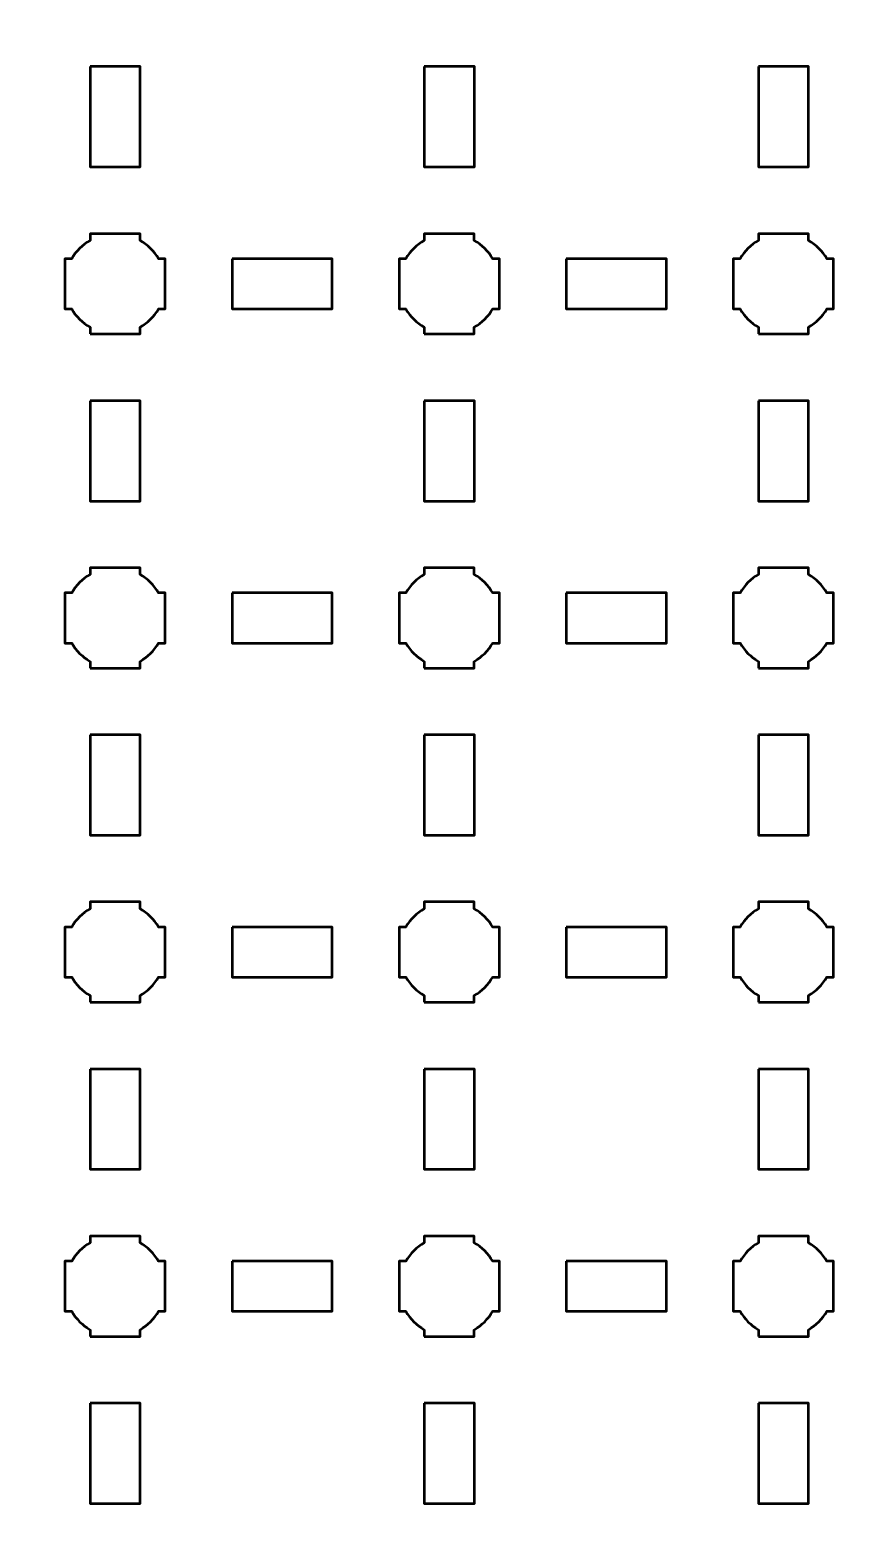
# Model space of a CAD drawing. Header units: centimetres. Extents: x -19.6 to 19.7, y -17.7 to 17.7.
# Drawn here: x 10.49 to 15.39, y -0.5 to 8.52 of the extents above; entities that cross this region are included whole.
import ezdxf

# ---------------------------------------------------------------- set-up
doc = ezdxf.new("R2010")
doc.units = ezdxf.units.CM
doc.header["$MEASUREMENT"] = 0
doc.layers.add('Layer 1', color=7, linetype='Continuous')

msp = doc.modelspace()

# ---------------------------------------------------------------- linework, layer by layer
at = {"layer": 'Layer 1', "lineweight": 53}
for points, knots in [([(-19.14991, 17.65006), (-19.14991, 17.65006), (19.15005, 17.65006), (19.15005, 17.65006), (19.15005, 17.65006), (19.42701, 17.65006), (19.65001, 17.42696), (19.65001, 17.14996), (19.65001, 17.14996), (19.65001, 17.14996), (19.65001, -17.14995), (19.65001, -17.14995), (19.65001, -17.14995), (19.65001, -17.42692), (19.42701, -17.65005), (19.15005, -17.65005), (19.15005, -17.65005), (19.15005, -17.65005), (-19.14991, -17.65005), (-19.14991, -17.65005), (-19.14991, -17.65005), (-19.42691, -17.65005), (-19.65, -17.42692), (-19.65, -17.14995), (-19.65, -17.14995), (-19.65, -17.14995), (-19.65, 17.14996), (-19.65, 17.14996), (-19.65, 17.14996), (-19.65, 17.42696), (-19.42691, 17.65006), (-19.14991, 17.65006)], [0, 0, 0, 0, 0.125, 0.125, 0.125, 0.125, 0.25, 0.25, 0.25, 0.25, 0.375, 0.375, 0.375, 0.375, 0.5, 0.5, 0.5, 0.5, 0.625, 0.625, 0.625, 0.625, 0.75, 0.75, 0.75, 0.75, 0.875, 0.875, 0.875, 0.875, 1, 1, 1, 1]), ([(10.84996, 8.30007), (10.84996, 8.30007), (11.14997, 8.30007), (11.14997, 8.30007), (11.14997, 8.30007), (11.14997, 8.30007), (11.14997, 7.70007), (11.14997, 7.70007), (11.14997, 7.70007), (11.14997, 7.70007), (10.84996, 7.70007), (10.84996, 7.70007), (10.84996, 7.70007), (10.84996, 7.70007), (10.84996, 8.30007), (10.84996, 8.30007)], [0, 0, 0, 0, 0.25, 0.25, 0.25, 0.25, 0.5, 0.5, 0.5, 0.5, 0.75, 0.75, 0.75, 0.75, 1, 1, 1, 1]), ([(12.85007, 8.30007), (12.85007, 8.30007), (13.15007, 8.30007), (13.15007, 8.30007), (13.15007, 8.30007), (13.15007, 8.30007), (13.15007, 7.70007), (13.15007, 7.70007), (13.15007, 7.70007), (13.15007, 7.70007), (12.85007, 7.70007), (12.85007, 7.70007), (12.85007, 7.70007), (12.85007, 7.70007), (12.85007, 8.30007), (12.85007, 8.30007)], [0, 0, 0, 0, 0.25, 0.25, 0.25, 0.25, 0.5, 0.5, 0.5, 0.5, 0.75, 0.75, 0.75, 0.75, 1, 1, 1, 1]), ([(14.85001, 8.30007), (14.85001, 8.30007), (15.15001, 8.30007), (15.15001, 8.30007), (15.15001, 8.30007), (15.15001, 8.30007), (15.15001, 7.70007), (15.15001, 7.70007), (15.15001, 7.70007), (15.15001, 7.70007), (14.85001, 7.70007), (14.85001, 7.70007), (14.85001, 7.70007), (14.85001, 7.70007), (14.85001, 8.30007), (14.85001, 8.30007)], [0, 0, 0, 0, 0.25, 0.25, 0.25, 0.25, 0.5, 0.5, 0.5, 0.5, 0.75, 0.75, 0.75, 0.75, 1, 1, 1, 1]), ([(10.84996, 6.70005), (10.84996, 6.70005), (10.84996, 6.74013), (10.84996, 6.74013), (10.84996, 6.74013), (10.80449, 6.76658), (10.76646, 6.80451), (10.74014, 6.85009), (10.74014, 6.85009), (10.74014, 6.85009), (10.70003, 6.85009), (10.70003, 6.85009), (10.70003, 6.85009), (10.70003, 6.85009), (10.70003, 7.00002), (10.70003, 7.00002), (10.70003, 7.00002), (10.70003, 7.00002), (10.70003, 7.15009), (10.70003, 7.15009), (10.70003, 7.15009), (10.70003, 7.15009), (10.74014, 7.15009), (10.74014, 7.15009), (10.74014, 7.15009), (10.76646, 7.19556), (10.80449, 7.23349), (10.84996, 7.25994), (10.84996, 7.25994), (10.84996, 7.25994), (10.84996, 7.30002), (10.84996, 7.30002), (10.84996, 7.30002), (10.84996, 7.30002), (11.00004, 7.30002), (11.00004, 7.30002), (11.00004, 7.30002), (11.00004, 7.30002), (11.14997, 7.30002), (11.14997, 7.30002), (11.14997, 7.30002), (11.14997, 7.30002), (11.14997, 7.25994), (11.14997, 7.25994), (11.14997, 7.25994), (11.19544, 7.23349), (11.23347, 7.19556), (11.25979, 7.15009), (11.25979, 7.15009), (11.25979, 7.15009), (11.30004, 7.15009), (11.30004, 7.15009), (11.30004, 7.15009), (11.30004, 7.15009), (11.30004, 7.00002), (11.30004, 7.00002), (11.30004, 7.00002), (11.30004, 7.00002), (11.30004, 6.85009), (11.30004, 6.85009), (11.30004, 6.85009), (11.30004, 6.85009), (11.25979, 6.85009), (11.25979, 6.85009), (11.25979, 6.85009), (11.23347, 6.80451), (11.19544, 6.76658), (11.14997, 6.74013), (11.14997, 6.74013), (11.14997, 6.74013), (11.14997, 6.70005), (11.14997, 6.70005), (11.14997, 6.70005), (11.14997, 6.70005), (11.00004, 6.70005), (11.00004, 6.70005), (11.00004, 6.70005), (11.00004, 6.70005), (10.84996, 6.70005), (10.84996, 6.70005)], [0, 0, 0, 0, 0.05, 0.05, 0.05, 0.05, 0.1, 0.1, 0.1, 0.1, 0.15, 0.15, 0.15, 0.15, 0.2, 0.2, 0.2, 0.2, 0.25, 0.25, 0.25, 0.25, 0.3, 0.3, 0.3, 0.3, 0.35, 0.35, 0.35, 0.35, 0.4, 0.4, 0.4, 0.4, 0.45, 0.45, 0.45, 0.45, 0.5, 0.5, 0.5, 0.5, 0.55, 0.55, 0.55, 0.55, 0.6, 0.6, 0.6, 0.6, 0.65, 0.65, 0.65, 0.65, 0.7, 0.7, 0.7, 0.7, 0.75, 0.75, 0.75, 0.75, 0.8, 0.8, 0.8, 0.8, 0.85, 0.85, 0.85, 0.85, 0.9, 0.9, 0.9, 0.9, 0.95, 0.95, 0.95, 0.95, 1, 1, 1, 1]), ([(12.84993, 6.70005), (12.84993, 6.70005), (12.84993, 6.74013), (12.84993, 6.74013), (12.84993, 6.74013), (12.80446, 6.76658), (12.76653, 6.80451), (12.74008, 6.85009), (12.74008, 6.85009), (12.74008, 6.85009), (12.7, 6.85009), (12.7, 6.85009), (12.7, 6.85009), (12.7, 6.85009), (12.7, 7.00002), (12.7, 7.00002), (12.7, 7.00002), (12.7, 7.00002), (12.7, 7.15009), (12.7, 7.15009), (12.7, 7.15009), (12.7, 7.15009), (12.74008, 7.15009), (12.74008, 7.15009), (12.74008, 7.15009), (12.76653, 7.19556), (12.80446, 7.23349), (12.84993, 7.25994), (12.84993, 7.25994), (12.84993, 7.25994), (12.84993, 7.30002), (12.84993, 7.30002), (12.84993, 7.30002), (12.84993, 7.30002), (13, 7.30002), (13, 7.30002), (13, 7.30002), (13, 7.30002), (13.14993, 7.30002), (13.14993, 7.30002), (13.14993, 7.30002), (13.14993, 7.30002), (13.14993, 7.25994), (13.14993, 7.25994), (13.14993, 7.25994), (13.19555, 7.23349), (13.23344, 7.19556), (13.25975, 7.15009), (13.25975, 7.15009), (13.25975, 7.15009), (13.30001, 7.15009), (13.30001, 7.15009), (13.30001, 7.15009), (13.30001, 7.15009), (13.30001, 7.00002), (13.30001, 7.00002), (13.30001, 7.00002), (13.30001, 7.00002), (13.30001, 6.85009), (13.30001, 6.85009), (13.30001, 6.85009), (13.30001, 6.85009), (13.25975, 6.85009), (13.25975, 6.85009), (13.25975, 6.85009), (13.23344, 6.80451), (13.19555, 6.76658), (13.14993, 6.74013), (13.14993, 6.74013), (13.14993, 6.74013), (13.14993, 6.70005), (13.14993, 6.70005), (13.14993, 6.70005), (13.14993, 6.70005), (13, 6.70005), (13, 6.70005), (13, 6.70005), (13, 6.70005), (12.84993, 6.70005), (12.84993, 6.70005)], [0, 0, 0, 0, 0.05, 0.05, 0.05, 0.05, 0.1, 0.1, 0.1, 0.1, 0.15, 0.15, 0.15, 0.15, 0.2, 0.2, 0.2, 0.2, 0.25, 0.25, 0.25, 0.25, 0.3, 0.3, 0.3, 0.3, 0.35, 0.35, 0.35, 0.35, 0.4, 0.4, 0.4, 0.4, 0.45, 0.45, 0.45, 0.45, 0.5, 0.5, 0.5, 0.5, 0.55, 0.55, 0.55, 0.55, 0.6, 0.6, 0.6, 0.6, 0.65, 0.65, 0.65, 0.65, 0.7, 0.7, 0.7, 0.7, 0.75, 0.75, 0.75, 0.75, 0.8, 0.8, 0.8, 0.8, 0.85, 0.85, 0.85, 0.85, 0.9, 0.9, 0.9, 0.9, 0.95, 0.95, 0.95, 0.95, 1, 1, 1, 1]), ([(14.85001, 6.70005), (14.85001, 6.70005), (14.85001, 6.74013), (14.85001, 6.74013), (14.85001, 6.74013), (14.80439, 6.76658), (14.7665, 6.80451), (14.74019, 6.85009), (14.74019, 6.85009), (14.74019, 6.85009), (14.69993, 6.85009), (14.69993, 6.85009), (14.69993, 6.85009), (14.69993, 6.85009), (14.69993, 7.00002), (14.69993, 7.00002), (14.69993, 7.00002), (14.69993, 7.00002), (14.69993, 7.15009), (14.69993, 7.15009), (14.69993, 7.15009), (14.69993, 7.15009), (14.74019, 7.15009), (14.74019, 7.15009), (14.74019, 7.15009), (14.7665, 7.19556), (14.80439, 7.23349), (14.85001, 7.25994), (14.85001, 7.25994), (14.85001, 7.25994), (14.85001, 7.30002), (14.85001, 7.30002), (14.85001, 7.30002), (14.85001, 7.30002), (14.99994, 7.30002), (14.99994, 7.30002), (14.99994, 7.30002), (14.99994, 7.30002), (15.15001, 7.30002), (15.15001, 7.30002), (15.15001, 7.30002), (15.15001, 7.30002), (15.15001, 7.25994), (15.15001, 7.25994), (15.15001, 7.25994), (15.19548, 7.23349), (15.23351, 7.19556), (15.25983, 7.15009), (15.25983, 7.15009), (15.25983, 7.15009), (15.29994, 7.15009), (15.29994, 7.15009), (15.29994, 7.15009), (15.29994, 7.15009), (15.29994, 7.00002), (15.29994, 7.00002), (15.29994, 7.00002), (15.29994, 7.00002), (15.29994, 6.85009), (15.29994, 6.85009), (15.29994, 6.85009), (15.29994, 6.85009), (15.25983, 6.85009), (15.25983, 6.85009), (15.25983, 6.85009), (15.23351, 6.80451), (15.19548, 6.76658), (15.15001, 6.74013), (15.15001, 6.74013), (15.15001, 6.74013), (15.15001, 6.70005), (15.15001, 6.70005), (15.15001, 6.70005), (15.15001, 6.70005), (14.99994, 6.70005), (14.99994, 6.70005), (14.99994, 6.70005), (14.99994, 6.70005), (14.85001, 6.70005), (14.85001, 6.70005)], [0, 0, 0, 0, 0.05, 0.05, 0.05, 0.05, 0.1, 0.1, 0.1, 0.1, 0.15, 0.15, 0.15, 0.15, 0.2, 0.2, 0.2, 0.2, 0.25, 0.25, 0.25, 0.25, 0.3, 0.3, 0.3, 0.3, 0.35, 0.35, 0.35, 0.35, 0.4, 0.4, 0.4, 0.4, 0.45, 0.45, 0.45, 0.45, 0.5, 0.5, 0.5, 0.5, 0.55, 0.55, 0.55, 0.55, 0.6, 0.6, 0.6, 0.6, 0.65, 0.65, 0.65, 0.65, 0.7, 0.7, 0.7, 0.7, 0.75, 0.75, 0.75, 0.75, 0.8, 0.8, 0.8, 0.8, 0.85, 0.85, 0.85, 0.85, 0.9, 0.9, 0.9, 0.9, 0.95, 0.95, 0.95, 0.95, 1, 1, 1, 1]), ([(11.70009, 7.14995), (11.70009, 7.14995), (12.30009, 7.14995), (12.30009, 7.14995), (12.30009, 7.14995), (12.30009, 7.14995), (12.30009, 6.84995), (12.30009, 6.84995), (12.30009, 6.84995), (12.30009, 6.84995), (11.70009, 6.84995), (11.70009, 6.84995), (11.70009, 6.84995), (11.70009, 6.84995), (11.70009, 7.14995), (11.70009, 7.14995)], [0, 0, 0, 0, 0.25, 0.25, 0.25, 0.25, 0.5, 0.5, 0.5, 0.5, 0.75, 0.75, 0.75, 0.75, 1, 1, 1, 1]), ([(13.70002, 7.14995), (13.70002, 7.14995), (14.30002, 7.14995), (14.30002, 7.14995), (14.30002, 7.14995), (14.30002, 7.14995), (14.30002, 6.84995), (14.30002, 6.84995), (14.30002, 6.84995), (14.30002, 6.84995), (13.70002, 6.84995), (13.70002, 6.84995), (13.70002, 6.84995), (13.70002, 6.84995), (13.70002, 7.14995), (13.70002, 7.14995)], [0, 0, 0, 0, 0.25, 0.25, 0.25, 0.25, 0.5, 0.5, 0.5, 0.5, 0.75, 0.75, 0.75, 0.75, 1, 1, 1, 1]), ([(10.84996, 6.3), (10.84996, 6.3), (11.14997, 6.3), (11.14997, 6.3), (11.14997, 6.3), (11.14997, 6.3), (11.14997, 5.7), (11.14997, 5.7), (11.14997, 5.7), (11.14997, 5.7), (10.84996, 5.7), (10.84996, 5.7), (10.84996, 5.7), (10.84996, 5.7), (10.84996, 6.3), (10.84996, 6.3)], [0, 0, 0, 0, 0.25, 0.25, 0.25, 0.25, 0.5, 0.5, 0.5, 0.5, 0.75, 0.75, 0.75, 0.75, 1, 1, 1, 1]), ([(12.85007, 6.3), (12.85007, 6.3), (13.15007, 6.3), (13.15007, 6.3), (13.15007, 6.3), (13.15007, 6.3), (13.15007, 5.7), (13.15007, 5.7), (13.15007, 5.7), (13.15007, 5.7), (12.85007, 5.7), (12.85007, 5.7), (12.85007, 5.7), (12.85007, 5.7), (12.85007, 6.3), (12.85007, 6.3)], [0, 0, 0, 0, 0.25, 0.25, 0.25, 0.25, 0.5, 0.5, 0.5, 0.5, 0.75, 0.75, 0.75, 0.75, 1, 1, 1, 1]), ([(14.85001, 6.3), (14.85001, 6.3), (15.15001, 6.3), (15.15001, 6.3), (15.15001, 6.3), (15.15001, 6.3), (15.15001, 5.7), (15.15001, 5.7), (15.15001, 5.7), (15.15001, 5.7), (14.85001, 5.7), (14.85001, 5.7), (14.85001, 5.7), (14.85001, 5.7), (14.85001, 6.3), (14.85001, 6.3)], [0, 0, 0, 0, 0.25, 0.25, 0.25, 0.25, 0.5, 0.5, 0.5, 0.5, 0.75, 0.75, 0.75, 0.75, 1, 1, 1, 1]), ([(10.84996, 4.70008), (10.84996, 4.70008), (10.84996, 4.74019), (10.84996, 4.74019), (10.84996, 4.74019), (10.80449, 4.76651), (10.76646, 4.80454), (10.74014, 4.85001), (10.74014, 4.85001), (10.74014, 4.85001), (10.70003, 4.85001), (10.70003, 4.85001), (10.70003, 4.85001), (10.70003, 4.85001), (10.70003, 5.00009), (10.70003, 5.00009), (10.70003, 5.00009), (10.70003, 5.00009), (10.70003, 5.15002), (10.70003, 5.15002), (10.70003, 5.15002), (10.70003, 5.15002), (10.74014, 5.15002), (10.74014, 5.15002), (10.74014, 5.15002), (10.76646, 5.19563), (10.80449, 5.23352), (10.84996, 5.25984), (10.84996, 5.25984), (10.84996, 5.25984), (10.84996, 5.30009), (10.84996, 5.30009), (10.84996, 5.30009), (10.84996, 5.30009), (11.00004, 5.30009), (11.00004, 5.30009), (11.00004, 5.30009), (11.00004, 5.30009), (11.14997, 5.30009), (11.14997, 5.30009), (11.14997, 5.30009), (11.14997, 5.30009), (11.14997, 5.25984), (11.14997, 5.25984), (11.14997, 5.25984), (11.19544, 5.23352), (11.23347, 5.19563), (11.25979, 5.15002), (11.25979, 5.15002), (11.25979, 5.15002), (11.30004, 5.15002), (11.30004, 5.15002), (11.30004, 5.15002), (11.30004, 5.15002), (11.30004, 5.00009), (11.30004, 5.00009), (11.30004, 5.00009), (11.30004, 5.00009), (11.30004, 4.85001), (11.30004, 4.85001), (11.30004, 4.85001), (11.30004, 4.85001), (11.25979, 4.85001), (11.25979, 4.85001), (11.25979, 4.85001), (11.23347, 4.80454), (11.19544, 4.76651), (11.14997, 4.74019), (11.14997, 4.74019), (11.14997, 4.74019), (11.14997, 4.70008), (11.14997, 4.70008), (11.14997, 4.70008), (11.14997, 4.70008), (11.00004, 4.70008), (11.00004, 4.70008), (11.00004, 4.70008), (11.00004, 4.70008), (10.84996, 4.70008), (10.84996, 4.70008)], [0, 0, 0, 0, 0.05, 0.05, 0.05, 0.05, 0.1, 0.1, 0.1, 0.1, 0.15, 0.15, 0.15, 0.15, 0.2, 0.2, 0.2, 0.2, 0.25, 0.25, 0.25, 0.25, 0.3, 0.3, 0.3, 0.3, 0.35, 0.35, 0.35, 0.35, 0.4, 0.4, 0.4, 0.4, 0.45, 0.45, 0.45, 0.45, 0.5, 0.5, 0.5, 0.5, 0.55, 0.55, 0.55, 0.55, 0.6, 0.6, 0.6, 0.6, 0.65, 0.65, 0.65, 0.65, 0.7, 0.7, 0.7, 0.7, 0.75, 0.75, 0.75, 0.75, 0.8, 0.8, 0.8, 0.8, 0.85, 0.85, 0.85, 0.85, 0.9, 0.9, 0.9, 0.9, 0.95, 0.95, 0.95, 0.95, 1, 1, 1, 1]), ([(12.84993, 4.70008), (12.84993, 4.70008), (12.84993, 4.74019), (12.84993, 4.74019), (12.84993, 4.74019), (12.80446, 4.76651), (12.76653, 4.80454), (12.74008, 4.85001), (12.74008, 4.85001), (12.74008, 4.85001), (12.7, 4.85001), (12.7, 4.85001), (12.7, 4.85001), (12.7, 4.85001), (12.7, 5.00009), (12.7, 5.00009), (12.7, 5.00009), (12.7, 5.00009), (12.7, 5.15002), (12.7, 5.15002), (12.7, 5.15002), (12.7, 5.15002), (12.74008, 5.15002), (12.74008, 5.15002), (12.74008, 5.15002), (12.76653, 5.19563), (12.80446, 5.23352), (12.84993, 5.25984), (12.84993, 5.25984), (12.84993, 5.25984), (12.84993, 5.30009), (12.84993, 5.30009), (12.84993, 5.30009), (12.84993, 5.30009), (13, 5.30009), (13, 5.30009), (13, 5.30009), (13, 5.30009), (13.14993, 5.30009), (13.14993, 5.30009), (13.14993, 5.30009), (13.14993, 5.30009), (13.14993, 5.25984), (13.14993, 5.25984), (13.14993, 5.25984), (13.19555, 5.23352), (13.23344, 5.19563), (13.25975, 5.15002), (13.25975, 5.15002), (13.25975, 5.15002), (13.30001, 5.15002), (13.30001, 5.15002), (13.30001, 5.15002), (13.30001, 5.15002), (13.30001, 5.00009), (13.30001, 5.00009), (13.30001, 5.00009), (13.30001, 5.00009), (13.30001, 4.85001), (13.30001, 4.85001), (13.30001, 4.85001), (13.30001, 4.85001), (13.25975, 4.85001), (13.25975, 4.85001), (13.25975, 4.85001), (13.23344, 4.80454), (13.19555, 4.76651), (13.14993, 4.74019), (13.14993, 4.74019), (13.14993, 4.74019), (13.14993, 4.70008), (13.14993, 4.70008), (13.14993, 4.70008), (13.14993, 4.70008), (13, 4.70008), (13, 4.70008), (13, 4.70008), (13, 4.70008), (12.84993, 4.70008), (12.84993, 4.70008)], [0, 0, 0, 0, 0.05, 0.05, 0.05, 0.05, 0.1, 0.1, 0.1, 0.1, 0.15, 0.15, 0.15, 0.15, 0.2, 0.2, 0.2, 0.2, 0.25, 0.25, 0.25, 0.25, 0.3, 0.3, 0.3, 0.3, 0.35, 0.35, 0.35, 0.35, 0.4, 0.4, 0.4, 0.4, 0.45, 0.45, 0.45, 0.45, 0.5, 0.5, 0.5, 0.5, 0.55, 0.55, 0.55, 0.55, 0.6, 0.6, 0.6, 0.6, 0.65, 0.65, 0.65, 0.65, 0.7, 0.7, 0.7, 0.7, 0.75, 0.75, 0.75, 0.75, 0.8, 0.8, 0.8, 0.8, 0.85, 0.85, 0.85, 0.85, 0.9, 0.9, 0.9, 0.9, 0.95, 0.95, 0.95, 0.95, 1, 1, 1, 1]), ([(14.85001, 4.70008), (14.85001, 4.70008), (14.85001, 4.74019), (14.85001, 4.74019), (14.85001, 4.74019), (14.80439, 4.76651), (14.7665, 4.80454), (14.74019, 4.85001), (14.74019, 4.85001), (14.74019, 4.85001), (14.69993, 4.85001), (14.69993, 4.85001), (14.69993, 4.85001), (14.69993, 4.85001), (14.69993, 5.00009), (14.69993, 5.00009), (14.69993, 5.00009), (14.69993, 5.00009), (14.69993, 5.15002), (14.69993, 5.15002), (14.69993, 5.15002), (14.69993, 5.15002), (14.74019, 5.15002), (14.74019, 5.15002), (14.74019, 5.15002), (14.7665, 5.19563), (14.80439, 5.23352), (14.85001, 5.25984), (14.85001, 5.25984), (14.85001, 5.25984), (14.85001, 5.30009), (14.85001, 5.30009), (14.85001, 5.30009), (14.85001, 5.30009), (14.99994, 5.30009), (14.99994, 5.30009), (14.99994, 5.30009), (14.99994, 5.30009), (15.15001, 5.30009), (15.15001, 5.30009), (15.15001, 5.30009), (15.15001, 5.30009), (15.15001, 5.25984), (15.15001, 5.25984), (15.15001, 5.25984), (15.19548, 5.23352), (15.23351, 5.19563), (15.25983, 5.15002), (15.25983, 5.15002), (15.25983, 5.15002), (15.29994, 5.15002), (15.29994, 5.15002), (15.29994, 5.15002), (15.29994, 5.15002), (15.29994, 5.00009), (15.29994, 5.00009), (15.29994, 5.00009), (15.29994, 5.00009), (15.29994, 4.85001), (15.29994, 4.85001), (15.29994, 4.85001), (15.29994, 4.85001), (15.25983, 4.85001), (15.25983, 4.85001), (15.25983, 4.85001), (15.23351, 4.80454), (15.19548, 4.76651), (15.15001, 4.74019), (15.15001, 4.74019), (15.15001, 4.74019), (15.15001, 4.70008), (15.15001, 4.70008), (15.15001, 4.70008), (15.15001, 4.70008), (14.99994, 4.70008), (14.99994, 4.70008), (14.99994, 4.70008), (14.99994, 4.70008), (14.85001, 4.70008), (14.85001, 4.70008)], [0, 0, 0, 0, 0.05, 0.05, 0.05, 0.05, 0.1, 0.1, 0.1, 0.1, 0.15, 0.15, 0.15, 0.15, 0.2, 0.2, 0.2, 0.2, 0.25, 0.25, 0.25, 0.25, 0.3, 0.3, 0.3, 0.3, 0.35, 0.35, 0.35, 0.35, 0.4, 0.4, 0.4, 0.4, 0.45, 0.45, 0.45, 0.45, 0.5, 0.5, 0.5, 0.5, 0.55, 0.55, 0.55, 0.55, 0.6, 0.6, 0.6, 0.6, 0.65, 0.65, 0.65, 0.65, 0.7, 0.7, 0.7, 0.7, 0.75, 0.75, 0.75, 0.75, 0.8, 0.8, 0.8, 0.8, 0.85, 0.85, 0.85, 0.85, 0.9, 0.9, 0.9, 0.9, 0.95, 0.95, 0.95, 0.95, 1, 1, 1, 1]), ([(11.70009, 5.15002), (11.70009, 5.15002), (12.30009, 5.15002), (12.30009, 5.15002), (12.30009, 5.15002), (12.30009, 5.15002), (12.30009, 4.85001), (12.30009, 4.85001), (12.30009, 4.85001), (12.30009, 4.85001), (11.70009, 4.85001), (11.70009, 4.85001), (11.70009, 4.85001), (11.70009, 4.85001), (11.70009, 5.15002), (11.70009, 5.15002)], [0, 0, 0, 0, 0.25, 0.25, 0.25, 0.25, 0.5, 0.5, 0.5, 0.5, 0.75, 0.75, 0.75, 0.75, 1, 1, 1, 1]), ([(13.70002, 5.15002), (13.70002, 5.15002), (14.30002, 5.15002), (14.30002, 5.15002), (14.30002, 5.15002), (14.30002, 5.15002), (14.30002, 4.85001), (14.30002, 4.85001), (14.30002, 4.85001), (14.30002, 4.85001), (13.70002, 4.85001), (13.70002, 4.85001), (13.70002, 4.85001), (13.70002, 4.85001), (13.70002, 5.15002), (13.70002, 5.15002)], [0, 0, 0, 0, 0.25, 0.25, 0.25, 0.25, 0.5, 0.5, 0.5, 0.5, 0.75, 0.75, 0.75, 0.75, 1, 1, 1, 1]), ([(10.84996, 4.30003), (10.84996, 4.30003), (11.14997, 4.30003), (11.14997, 4.30003), (11.14997, 4.30003), (11.14997, 4.30003), (11.14997, 3.70003), (11.14997, 3.70003), (11.14997, 3.70003), (11.14997, 3.70003), (10.84996, 3.70003), (10.84996, 3.70003), (10.84996, 3.70003), (10.84996, 3.70003), (10.84996, 4.30003), (10.84996, 4.30003)], [0, 0, 0, 0, 0.25, 0.25, 0.25, 0.25, 0.5, 0.5, 0.5, 0.5, 0.75, 0.75, 0.75, 0.75, 1, 1, 1, 1]), ([(12.85007, 4.30003), (12.85007, 4.30003), (13.15007, 4.30003), (13.15007, 4.30003), (13.15007, 4.30003), (13.15007, 4.30003), (13.15007, 3.70003), (13.15007, 3.70003), (13.15007, 3.70003), (13.15007, 3.70003), (12.85007, 3.70003), (12.85007, 3.70003), (12.85007, 3.70003), (12.85007, 3.70003), (12.85007, 4.30003), (12.85007, 4.30003)], [0, 0, 0, 0, 0.25, 0.25, 0.25, 0.25, 0.5, 0.5, 0.5, 0.5, 0.75, 0.75, 0.75, 0.75, 1, 1, 1, 1]), ([(14.85001, 4.30003), (14.85001, 4.30003), (15.15001, 4.30003), (15.15001, 4.30003), (15.15001, 4.30003), (15.15001, 4.30003), (15.15001, 3.70003), (15.15001, 3.70003), (15.15001, 3.70003), (15.15001, 3.70003), (14.85001, 3.70003), (14.85001, 3.70003), (14.85001, 3.70003), (14.85001, 3.70003), (14.85001, 4.30003), (14.85001, 4.30003)], [0, 0, 0, 0, 0.25, 0.25, 0.25, 0.25, 0.5, 0.5, 0.5, 0.5, 0.75, 0.75, 0.75, 0.75, 1, 1, 1, 1]), ([(10.84996, 2.70001), (10.84996, 2.70001), (10.84996, 2.74023), (10.84996, 2.74023), (10.84996, 2.74023), (10.80449, 2.76658), (10.76646, 2.80447), (10.74014, 2.85008), (10.74014, 2.85008), (10.74014, 2.85008), (10.70003, 2.85008), (10.70003, 2.85008), (10.70003, 2.85008), (10.70003, 2.85008), (10.70003, 3.00001), (10.70003, 3.00001), (10.70003, 3.00001), (10.70003, 3.00001), (10.70003, 3.15008), (10.70003, 3.15008), (10.70003, 3.15008), (10.70003, 3.15008), (10.74014, 3.15008), (10.74014, 3.15008), (10.74014, 3.15008), (10.76646, 3.19556), (10.80449, 3.23359), (10.84996, 3.2599), (10.84996, 3.2599), (10.84996, 3.2599), (10.84996, 3.30001), (10.84996, 3.30001), (10.84996, 3.30001), (10.84996, 3.30001), (11.00004, 3.30001), (11.00004, 3.30001), (11.00004, 3.30001), (11.00004, 3.30001), (11.14997, 3.30001), (11.14997, 3.30001), (11.14997, 3.30001), (11.14997, 3.30001), (11.14997, 3.2599), (11.14997, 3.2599), (11.14997, 3.2599), (11.19544, 3.23359), (11.23347, 3.19556), (11.25979, 3.15008), (11.25979, 3.15008), (11.25979, 3.15008), (11.30004, 3.15008), (11.30004, 3.15008), (11.30004, 3.15008), (11.30004, 3.15008), (11.30004, 3.00001), (11.30004, 3.00001), (11.30004, 3.00001), (11.30004, 3.00001), (11.30004, 2.85008), (11.30004, 2.85008), (11.30004, 2.85008), (11.30004, 2.85008), (11.25979, 2.85008), (11.25979, 2.85008), (11.25979, 2.85008), (11.23347, 2.80447), (11.19544, 2.76658), (11.14997, 2.74023), (11.14997, 2.74023), (11.14997, 2.74023), (11.14997, 2.70001), (11.14997, 2.70001), (11.14997, 2.70001), (11.14997, 2.70001), (11.00004, 2.70001), (11.00004, 2.70001), (11.00004, 2.70001), (11.00004, 2.70001), (10.84996, 2.70001), (10.84996, 2.70001)], [0, 0, 0, 0, 0.05, 0.05, 0.05, 0.05, 0.1, 0.1, 0.1, 0.1, 0.15, 0.15, 0.15, 0.15, 0.2, 0.2, 0.2, 0.2, 0.25, 0.25, 0.25, 0.25, 0.3, 0.3, 0.3, 0.3, 0.35, 0.35, 0.35, 0.35, 0.4, 0.4, 0.4, 0.4, 0.45, 0.45, 0.45, 0.45, 0.5, 0.5, 0.5, 0.5, 0.55, 0.55, 0.55, 0.55, 0.6, 0.6, 0.6, 0.6, 0.65, 0.65, 0.65, 0.65, 0.7, 0.7, 0.7, 0.7, 0.75, 0.75, 0.75, 0.75, 0.8, 0.8, 0.8, 0.8, 0.85, 0.85, 0.85, 0.85, 0.9, 0.9, 0.9, 0.9, 0.95, 0.95, 0.95, 0.95, 1, 1, 1, 1]), ([(12.84993, 2.70001), (12.84993, 2.70001), (12.84993, 2.74023), (12.84993, 2.74023), (12.84993, 2.74023), (12.80446, 2.76658), (12.76653, 2.80447), (12.74008, 2.85008), (12.74008, 2.85008), (12.74008, 2.85008), (12.7, 2.85008), (12.7, 2.85008), (12.7, 2.85008), (12.7, 2.85008), (12.7, 3.00001), (12.7, 3.00001), (12.7, 3.00001), (12.7, 3.00001), (12.7, 3.15008), (12.7, 3.15008), (12.7, 3.15008), (12.7, 3.15008), (12.74008, 3.15008), (12.74008, 3.15008), (12.74008, 3.15008), (12.76653, 3.19556), (12.80446, 3.23359), (12.84993, 3.2599), (12.84993, 3.2599), (12.84993, 3.2599), (12.84993, 3.30001), (12.84993, 3.30001), (12.84993, 3.30001), (12.84993, 3.30001), (13, 3.30001), (13, 3.30001), (13, 3.30001), (13, 3.30001), (13.14993, 3.30001), (13.14993, 3.30001), (13.14993, 3.30001), (13.14993, 3.30001), (13.14993, 3.2599), (13.14993, 3.2599), (13.14993, 3.2599), (13.19555, 3.23359), (13.23344, 3.19556), (13.25975, 3.15008), (13.25975, 3.15008), (13.25975, 3.15008), (13.30001, 3.15008), (13.30001, 3.15008), (13.30001, 3.15008), (13.30001, 3.15008), (13.30001, 3.00001), (13.30001, 3.00001), (13.30001, 3.00001), (13.30001, 3.00001), (13.30001, 2.85008), (13.30001, 2.85008), (13.30001, 2.85008), (13.30001, 2.85008), (13.25975, 2.85008), (13.25975, 2.85008), (13.25975, 2.85008), (13.23344, 2.80447), (13.19555, 2.76658), (13.14993, 2.74023), (13.14993, 2.74023), (13.14993, 2.74023), (13.14993, 2.70001), (13.14993, 2.70001), (13.14993, 2.70001), (13.14993, 2.70001), (13, 2.70001), (13, 2.70001), (13, 2.70001), (13, 2.70001), (12.84993, 2.70001), (12.84993, 2.70001)], [0, 0, 0, 0, 0.05, 0.05, 0.05, 0.05, 0.1, 0.1, 0.1, 0.1, 0.15, 0.15, 0.15, 0.15, 0.2, 0.2, 0.2, 0.2, 0.25, 0.25, 0.25, 0.25, 0.3, 0.3, 0.3, 0.3, 0.35, 0.35, 0.35, 0.35, 0.4, 0.4, 0.4, 0.4, 0.45, 0.45, 0.45, 0.45, 0.5, 0.5, 0.5, 0.5, 0.55, 0.55, 0.55, 0.55, 0.6, 0.6, 0.6, 0.6, 0.65, 0.65, 0.65, 0.65, 0.7, 0.7, 0.7, 0.7, 0.75, 0.75, 0.75, 0.75, 0.8, 0.8, 0.8, 0.8, 0.85, 0.85, 0.85, 0.85, 0.9, 0.9, 0.9, 0.9, 0.95, 0.95, 0.95, 0.95, 1, 1, 1, 1]), ([(14.85001, 2.70001), (14.85001, 2.70001), (14.85001, 2.74023), (14.85001, 2.74023), (14.85001, 2.74023), (14.80439, 2.76658), (14.7665, 2.80447), (14.74019, 2.85008), (14.74019, 2.85008), (14.74019, 2.85008), (14.69993, 2.85008), (14.69993, 2.85008), (14.69993, 2.85008), (14.69993, 2.85008), (14.69993, 3.00001), (14.69993, 3.00001), (14.69993, 3.00001), (14.69993, 3.00001), (14.69993, 3.15008), (14.69993, 3.15008), (14.69993, 3.15008), (14.69993, 3.15008), (14.74019, 3.15008), (14.74019, 3.15008), (14.74019, 3.15008), (14.7665, 3.19556), (14.80439, 3.23359), (14.85001, 3.2599), (14.85001, 3.2599), (14.85001, 3.2599), (14.85001, 3.30001), (14.85001, 3.30001), (14.85001, 3.30001), (14.85001, 3.30001), (14.99994, 3.30001), (14.99994, 3.30001), (14.99994, 3.30001), (14.99994, 3.30001), (15.15001, 3.30001), (15.15001, 3.30001), (15.15001, 3.30001), (15.15001, 3.30001), (15.15001, 3.2599), (15.15001, 3.2599), (15.15001, 3.2599), (15.19548, 3.23359), (15.23351, 3.19556), (15.25983, 3.15008), (15.25983, 3.15008), (15.25983, 3.15008), (15.29994, 3.15008), (15.29994, 3.15008), (15.29994, 3.15008), (15.29994, 3.15008), (15.29994, 3.00001), (15.29994, 3.00001), (15.29994, 3.00001), (15.29994, 3.00001), (15.29994, 2.85008), (15.29994, 2.85008), (15.29994, 2.85008), (15.29994, 2.85008), (15.25983, 2.85008), (15.25983, 2.85008), (15.25983, 2.85008), (15.23351, 2.80447), (15.19548, 2.76658), (15.15001, 2.74023), (15.15001, 2.74023), (15.15001, 2.74023), (15.15001, 2.70001), (15.15001, 2.70001), (15.15001, 2.70001), (15.15001, 2.70001), (14.99994, 2.70001), (14.99994, 2.70001), (14.99994, 2.70001), (14.99994, 2.70001), (14.85001, 2.70001), (14.85001, 2.70001)], [0, 0, 0, 0, 0.05, 0.05, 0.05, 0.05, 0.1, 0.1, 0.1, 0.1, 0.15, 0.15, 0.15, 0.15, 0.2, 0.2, 0.2, 0.2, 0.25, 0.25, 0.25, 0.25, 0.3, 0.3, 0.3, 0.3, 0.35, 0.35, 0.35, 0.35, 0.4, 0.4, 0.4, 0.4, 0.45, 0.45, 0.45, 0.45, 0.5, 0.5, 0.5, 0.5, 0.55, 0.55, 0.55, 0.55, 0.6, 0.6, 0.6, 0.6, 0.65, 0.65, 0.65, 0.65, 0.7, 0.7, 0.7, 0.7, 0.75, 0.75, 0.75, 0.75, 0.8, 0.8, 0.8, 0.8, 0.85, 0.85, 0.85, 0.85, 0.9, 0.9, 0.9, 0.9, 0.95, 0.95, 0.95, 0.95, 1, 1, 1, 1]), ([(11.70009, 3.15008), (11.70009, 3.15008), (12.30009, 3.15008), (12.30009, 3.15008), (12.30009, 3.15008), (12.30009, 3.15008), (12.30009, 2.85008), (12.30009, 2.85008), (12.30009, 2.85008), (12.30009, 2.85008), (11.70009, 2.85008), (11.70009, 2.85008), (11.70009, 2.85008), (11.70009, 2.85008), (11.70009, 3.15008), (11.70009, 3.15008)], [0, 0, 0, 0, 0.25, 0.25, 0.25, 0.25, 0.5, 0.5, 0.5, 0.5, 0.75, 0.75, 0.75, 0.75, 1, 1, 1, 1]), ([(13.70002, 3.15008), (13.70002, 3.15008), (14.30002, 3.15008), (14.30002, 3.15008), (14.30002, 3.15008), (14.30002, 3.15008), (14.30002, 2.85008), (14.30002, 2.85008), (14.30002, 2.85008), (14.30002, 2.85008), (13.70002, 2.85008), (13.70002, 2.85008), (13.70002, 2.85008), (13.70002, 2.85008), (13.70002, 3.15008), (13.70002, 3.15008)], [0, 0, 0, 0, 0.25, 0.25, 0.25, 0.25, 0.5, 0.5, 0.5, 0.5, 0.75, 0.75, 0.75, 0.75, 1, 1, 1, 1]), ([(10.84996, 2.29996), (10.84996, 2.29996), (11.14997, 2.29996), (11.14997, 2.29996), (11.14997, 2.29996), (11.14997, 2.29996), (11.14997, 1.69995), (11.14997, 1.69995), (11.14997, 1.69995), (11.14997, 1.69995), (10.84996, 1.69995), (10.84996, 1.69995), (10.84996, 1.69995), (10.84996, 1.69995), (10.84996, 2.29996), (10.84996, 2.29996)], [0, 0, 0, 0, 0.25, 0.25, 0.25, 0.25, 0.5, 0.5, 0.5, 0.5, 0.75, 0.75, 0.75, 0.75, 1, 1, 1, 1]), ([(12.85007, 2.29996), (12.85007, 2.29996), (13.15007, 2.29996), (13.15007, 2.29996), (13.15007, 2.29996), (13.15007, 2.29996), (13.15007, 1.69995), (13.15007, 1.69995), (13.15007, 1.69995), (13.15007, 1.69995), (12.85007, 1.69995), (12.85007, 1.69995), (12.85007, 1.69995), (12.85007, 1.69995), (12.85007, 2.29996), (12.85007, 2.29996)], [0, 0, 0, 0, 0.25, 0.25, 0.25, 0.25, 0.5, 0.5, 0.5, 0.5, 0.75, 0.75, 0.75, 0.75, 1, 1, 1, 1]), ([(14.85001, 2.29996), (14.85001, 2.29996), (15.15001, 2.29996), (15.15001, 2.29996), (15.15001, 2.29996), (15.15001, 2.29996), (15.15001, 1.69995), (15.15001, 1.69995), (15.15001, 1.69995), (15.15001, 1.69995), (14.85001, 1.69995), (14.85001, 1.69995), (14.85001, 1.69995), (14.85001, 1.69995), (14.85001, 2.29996), (14.85001, 2.29996)], [0, 0, 0, 0, 0.25, 0.25, 0.25, 0.25, 0.5, 0.5, 0.5, 0.5, 0.75, 0.75, 0.75, 0.75, 1, 1, 1, 1]), ([(10.84996, 0.70004), (10.84996, 0.70004), (10.84996, 0.74015), (10.84996, 0.74015), (10.84996, 0.74015), (10.80449, 0.76661), (10.76646, 0.8045), (10.74014, 0.84997), (10.74014, 0.84997), (10.74014, 0.84997), (10.70003, 0.84997), (10.70003, 0.84997), (10.70003, 0.84997), (10.70003, 0.84997), (10.70003, 1.00004), (10.70003, 1.00004), (10.70003, 1.00004), (10.70003, 1.00004), (10.70003, 1.14997), (10.70003, 1.14997), (10.70003, 1.14997), (10.70003, 1.14997), (10.74014, 1.14997), (10.74014, 1.14997), (10.74014, 1.14997), (10.76646, 1.19559), (10.80449, 1.23351), (10.84996, 1.25997), (10.84996, 1.25997), (10.84996, 1.25997), (10.84996, 1.30005), (10.84996, 1.30005), (10.84996, 1.30005), (10.84996, 1.30005), (11.00004, 1.30005), (11.00004, 1.30005), (11.00004, 1.30005), (11.00004, 1.30005), (11.14997, 1.30005), (11.14997, 1.30005), (11.14997, 1.30005), (11.14997, 1.30005), (11.14997, 1.25997), (11.14997, 1.25997), (11.14997, 1.25997), (11.19544, 1.23351), (11.23347, 1.19559), (11.25979, 1.14997), (11.25979, 1.14997), (11.25979, 1.14997), (11.30004, 1.14997), (11.30004, 1.14997), (11.30004, 1.14997), (11.30004, 1.14997), (11.30004, 1.00004), (11.30004, 1.00004), (11.30004, 1.00004), (11.30004, 1.00004), (11.30004, 0.84997), (11.30004, 0.84997), (11.30004, 0.84997), (11.30004, 0.84997), (11.25979, 0.84997), (11.25979, 0.84997), (11.25979, 0.84997), (11.23347, 0.8045), (11.19544, 0.76661), (11.14997, 0.74015), (11.14997, 0.74015), (11.14997, 0.74015), (11.14997, 0.70004), (11.14997, 0.70004), (11.14997, 0.70004), (11.14997, 0.70004), (11.00004, 0.70004), (11.00004, 0.70004), (11.00004, 0.70004), (11.00004, 0.70004), (10.84996, 0.70004), (10.84996, 0.70004)], [0, 0, 0, 0, 0.05, 0.05, 0.05, 0.05, 0.1, 0.1, 0.1, 0.1, 0.15, 0.15, 0.15, 0.15, 0.2, 0.2, 0.2, 0.2, 0.25, 0.25, 0.25, 0.25, 0.3, 0.3, 0.3, 0.3, 0.35, 0.35, 0.35, 0.35, 0.4, 0.4, 0.4, 0.4, 0.45, 0.45, 0.45, 0.45, 0.5, 0.5, 0.5, 0.5, 0.55, 0.55, 0.55, 0.55, 0.6, 0.6, 0.6, 0.6, 0.65, 0.65, 0.65, 0.65, 0.7, 0.7, 0.7, 0.7, 0.75, 0.75, 0.75, 0.75, 0.8, 0.8, 0.8, 0.8, 0.85, 0.85, 0.85, 0.85, 0.9, 0.9, 0.9, 0.9, 0.95, 0.95, 0.95, 0.95, 1, 1, 1, 1]), ([(12.84993, 0.70004), (12.84993, 0.70004), (12.84993, 0.74015), (12.84993, 0.74015), (12.84993, 0.74015), (12.80446, 0.76661), (12.76653, 0.8045), (12.74008, 0.84997), (12.74008, 0.84997), (12.74008, 0.84997), (12.7, 0.84997), (12.7, 0.84997), (12.7, 0.84997), (12.7, 0.84997), (12.7, 1.00004), (12.7, 1.00004), (12.7, 1.00004), (12.7, 1.00004), (12.7, 1.14997), (12.7, 1.14997), (12.7, 1.14997), (12.7, 1.14997), (12.74008, 1.14997), (12.74008, 1.14997), (12.74008, 1.14997), (12.76653, 1.19559), (12.80446, 1.23351), (12.84993, 1.25997), (12.84993, 1.25997), (12.84993, 1.25997), (12.84993, 1.30005), (12.84993, 1.30005), (12.84993, 1.30005), (12.84993, 1.30005), (13, 1.30005), (13, 1.30005), (13, 1.30005), (13, 1.30005), (13.14993, 1.30005), (13.14993, 1.30005), (13.14993, 1.30005), (13.14993, 1.30005), (13.14993, 1.25997), (13.14993, 1.25997), (13.14993, 1.25997), (13.19555, 1.23351), (13.23344, 1.19559), (13.25975, 1.14997), (13.25975, 1.14997), (13.25975, 1.14997), (13.30001, 1.14997), (13.30001, 1.14997), (13.30001, 1.14997), (13.30001, 1.14997), (13.30001, 1.00004), (13.30001, 1.00004), (13.30001, 1.00004), (13.30001, 1.00004), (13.30001, 0.84997), (13.30001, 0.84997), (13.30001, 0.84997), (13.30001, 0.84997), (13.25975, 0.84997), (13.25975, 0.84997), (13.25975, 0.84997), (13.23344, 0.8045), (13.19555, 0.76661), (13.14993, 0.74015), (13.14993, 0.74015), (13.14993, 0.74015), (13.14993, 0.70004), (13.14993, 0.70004), (13.14993, 0.70004), (13.14993, 0.70004), (13, 0.70004), (13, 0.70004), (13, 0.70004), (13, 0.70004), (12.84993, 0.70004), (12.84993, 0.70004)], [0, 0, 0, 0, 0.05, 0.05, 0.05, 0.05, 0.1, 0.1, 0.1, 0.1, 0.15, 0.15, 0.15, 0.15, 0.2, 0.2, 0.2, 0.2, 0.25, 0.25, 0.25, 0.25, 0.3, 0.3, 0.3, 0.3, 0.35, 0.35, 0.35, 0.35, 0.4, 0.4, 0.4, 0.4, 0.45, 0.45, 0.45, 0.45, 0.5, 0.5, 0.5, 0.5, 0.55, 0.55, 0.55, 0.55, 0.6, 0.6, 0.6, 0.6, 0.65, 0.65, 0.65, 0.65, 0.7, 0.7, 0.7, 0.7, 0.75, 0.75, 0.75, 0.75, 0.8, 0.8, 0.8, 0.8, 0.85, 0.85, 0.85, 0.85, 0.9, 0.9, 0.9, 0.9, 0.95, 0.95, 0.95, 0.95, 1, 1, 1, 1]), ([(14.85001, 0.70004), (14.85001, 0.70004), (14.85001, 0.74015), (14.85001, 0.74015), (14.85001, 0.74015), (14.80439, 0.76661), (14.7665, 0.8045), (14.74019, 0.84997), (14.74019, 0.84997), (14.74019, 0.84997), (14.69993, 0.84997), (14.69993, 0.84997), (14.69993, 0.84997), (14.69993, 0.84997), (14.69993, 1.00004), (14.69993, 1.00004), (14.69993, 1.00004), (14.69993, 1.00004), (14.69993, 1.14997), (14.69993, 1.14997), (14.69993, 1.14997), (14.69993, 1.14997), (14.74019, 1.14997), (14.74019, 1.14997), (14.74019, 1.14997), (14.7665, 1.19559), (14.80439, 1.23351), (14.85001, 1.25997), (14.85001, 1.25997), (14.85001, 1.25997), (14.85001, 1.30005), (14.85001, 1.30005), (14.85001, 1.30005), (14.85001, 1.30005), (14.99994, 1.30005), (14.99994, 1.30005), (14.99994, 1.30005), (14.99994, 1.30005), (15.15001, 1.30005), (15.15001, 1.30005), (15.15001, 1.30005), (15.15001, 1.30005), (15.15001, 1.25997), (15.15001, 1.25997), (15.15001, 1.25997), (15.19548, 1.23351), (15.23351, 1.19559), (15.25983, 1.14997), (15.25983, 1.14997), (15.25983, 1.14997), (15.29994, 1.14997), (15.29994, 1.14997), (15.29994, 1.14997), (15.29994, 1.14997), (15.29994, 1.00004), (15.29994, 1.00004), (15.29994, 1.00004), (15.29994, 1.00004), (15.29994, 0.84997), (15.29994, 0.84997), (15.29994, 0.84997), (15.29994, 0.84997), (15.25983, 0.84997), (15.25983, 0.84997), (15.25983, 0.84997), (15.23351, 0.8045), (15.19548, 0.76661), (15.15001, 0.74015), (15.15001, 0.74015), (15.15001, 0.74015), (15.15001, 0.70004), (15.15001, 0.70004), (15.15001, 0.70004), (15.15001, 0.70004), (14.99994, 0.70004), (14.99994, 0.70004), (14.99994, 0.70004), (14.99994, 0.70004), (14.85001, 0.70004), (14.85001, 0.70004)], [0, 0, 0, 0, 0.05, 0.05, 0.05, 0.05, 0.1, 0.1, 0.1, 0.1, 0.15, 0.15, 0.15, 0.15, 0.2, 0.2, 0.2, 0.2, 0.25, 0.25, 0.25, 0.25, 0.3, 0.3, 0.3, 0.3, 0.35, 0.35, 0.35, 0.35, 0.4, 0.4, 0.4, 0.4, 0.45, 0.45, 0.45, 0.45, 0.5, 0.5, 0.5, 0.5, 0.55, 0.55, 0.55, 0.55, 0.6, 0.6, 0.6, 0.6, 0.65, 0.65, 0.65, 0.65, 0.7, 0.7, 0.7, 0.7, 0.75, 0.75, 0.75, 0.75, 0.8, 0.8, 0.8, 0.8, 0.85, 0.85, 0.85, 0.85, 0.9, 0.9, 0.9, 0.9, 0.95, 0.95, 0.95, 0.95, 1, 1, 1, 1]), ([(11.70009, 1.14997), (11.70009, 1.14997), (12.30009, 1.14997), (12.30009, 1.14997), (12.30009, 1.14997), (12.30009, 1.14997), (12.30009, 0.84997), (12.30009, 0.84997), (12.30009, 0.84997), (12.30009, 0.84997), (11.70009, 0.84997), (11.70009, 0.84997), (11.70009, 0.84997), (11.70009, 0.84997), (11.70009, 1.14997), (11.70009, 1.14997)], [0, 0, 0, 0, 0.25, 0.25, 0.25, 0.25, 0.5, 0.5, 0.5, 0.5, 0.75, 0.75, 0.75, 0.75, 1, 1, 1, 1]), ([(13.70002, 1.14997), (13.70002, 1.14997), (14.30002, 1.14997), (14.30002, 1.14997), (14.30002, 1.14997), (14.30002, 1.14997), (14.30002, 0.84997), (14.30002, 0.84997), (14.30002, 0.84997), (14.30002, 0.84997), (13.70002, 0.84997), (13.70002, 0.84997), (13.70002, 0.84997), (13.70002, 0.84997), (13.70002, 1.14997), (13.70002, 1.14997)], [0, 0, 0, 0, 0.25, 0.25, 0.25, 0.25, 0.5, 0.5, 0.5, 0.5, 0.75, 0.75, 0.75, 0.75, 1, 1, 1, 1]), ([(10.84996, 0.30003), (10.84996, 0.30003), (11.14997, 0.30003), (11.14997, 0.30003), (11.14997, 0.30003), (11.14997, 0.30003), (11.14997, -0.29998), (11.14997, -0.29998), (11.14997, -0.29998), (11.14997, -0.29998), (10.84996, -0.29998), (10.84996, -0.29998), (10.84996, -0.29998), (10.84996, -0.29998), (10.84996, 0.30003), (10.84996, 0.30003)], [0, 0, 0, 0, 0.25, 0.25, 0.25, 0.25, 0.5, 0.5, 0.5, 0.5, 0.75, 0.75, 0.75, 0.75, 1, 1, 1, 1]), ([(12.85007, 0.30003), (12.85007, 0.30003), (13.15007, 0.30003), (13.15007, 0.30003), (13.15007, 0.30003), (13.15007, 0.30003), (13.15007, -0.29998), (13.15007, -0.29998), (13.15007, -0.29998), (13.15007, -0.29998), (12.85007, -0.29998), (12.85007, -0.29998), (12.85007, -0.29998), (12.85007, -0.29998), (12.85007, 0.30003), (12.85007, 0.30003)], [0, 0, 0, 0, 0.25, 0.25, 0.25, 0.25, 0.5, 0.5, 0.5, 0.5, 0.75, 0.75, 0.75, 0.75, 1, 1, 1, 1]), ([(14.85001, 0.30003), (14.85001, 0.30003), (15.15001, 0.30003), (15.15001, 0.30003), (15.15001, 0.30003), (15.15001, 0.30003), (15.15001, -0.29998), (15.15001, -0.29998), (15.15001, -0.29998), (15.15001, -0.29998), (14.85001, -0.29998), (14.85001, -0.29998), (14.85001, -0.29998), (14.85001, -0.29998), (14.85001, 0.30003), (14.85001, 0.30003)], [0, 0, 0, 0, 0.25, 0.25, 0.25, 0.25, 0.5, 0.5, 0.5, 0.5, 0.75, 0.75, 0.75, 0.75, 1, 1, 1, 1])]:
    msp.add_open_spline(points, degree=3, knots=knots, dxfattribs=at)

doc.saveas('drawing.dxf')
